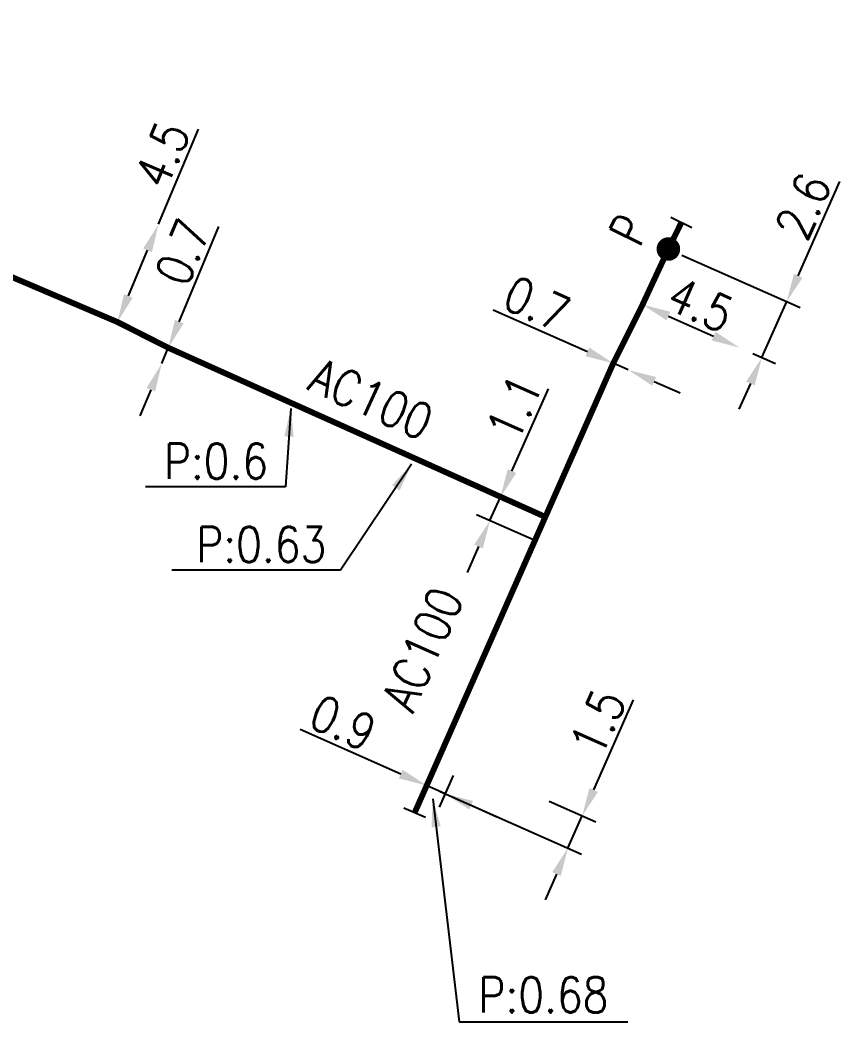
# Model space of a CAD drawing. Header units: millimetres. Extents: x 133011 to 134000, y 141997 to 143001.
# Drawn here: x 133223.52 to 133258.33, y 142847.94 to 142890.45 of the extents above; entities that cross this region are included whole.
import ezdxf
from ezdxf.enums import TextEntityAlignment as Align

# ---------------------------------------------------------------- set-up
doc = ezdxf.new("R2010")
doc.units = ezdxf.units.MM
doc.header["$PDMODE"] = 34
doc.linetypes.add('L_25_AP', pattern=[2000, 1000, 1000])
doc.layers.get('0').update_dxf_attribs({"linetype": 'CONTINUOUS'})
doc.layers.get('Defpoints').update_dxf_attribs({"linetype": 'CONTINUOUS'})
for name, color, linetype in [('L_150', 1, 'CONTINUOUS'), ('L_300', 7, 'CONTINUOUS'), ('L_340', 7, 'CONTINUOUS')]:
    doc.layers.add(name, color=color, linetype=linetype)
doc.styles.add('G_ROMANS', font='ROMANS.SHX', dxfattribs={"width": 0.75})
doc.styles.get("Standard").update_dxf_attribs({"font": 'romans.shx', "width": 0.85})
doc.dimstyles.get("Standard").update_dxf_attribs({"dimtxt": 1.5, "dimasz": 1.2, "dimexe": 0.625, "dimexo": 0.625, "dimgap": 0.25, "dimtad": 1, "dimdec": 1, "dimzin": 0, "dimdsep": 46, "dimtxsty": 'Standard', "dimcen": -0.5, "dimadec": 0, "dimazin": 0, "dimtfac": 1, "dimtdec": 1, "dimtmove": 0, "dimatfit": 3, "dimfxl": 0, "dimtolj": 1, "dimtzin": 0, "dimarcsym": 0})

# ---------------------------------------------------------------- blocks, each defined once
blk = doc.blocks.new('*D77')
at = {"layer": 'Defpoints', "color": 0, "linetype": 'Continuous', "transparency": 16777216}
for p in [(133229.818, 142876.546), (133229.818, 142876.546), (133229.539, 142875.876)]:
    blk.add_point(p, dxfattribs=at)
at = {"layer": 'L_150', "color": 0, "linetype": 'Continuous', "lineweight": -2, "transparency": 16777216}
for p, q in [((133230.281, 142877.653), (133231.967, 142881.686)), ((133229.539, 142875.876), (133229.818, 142876.546)), ((133229.076, 142874.769), (133228.613, 142873.662))]:
    blk.add_line(p, q, dxfattribs=at)
at = {"layer": 'L_150', "color": 0, "linetype": 'Continuous', "transparency": 16777216}
for points in [[(133230.097, 142877.73), (133230.466, 142877.576), (133229.818, 142876.546)], [(133228.891, 142874.846), (133229.26, 142874.692), (133229.539, 142875.876)]]:
    blk.add_solid(points, dxfattribs=at)
at = {"layer": 'L_150', "color": 0, "linetype": 'Continuous', "transparency": 16777216, "insert": (133230.433, 142880.609), "char_height": 1.5, "attachment_point": 5, "rotation": 67.3159}
blk.add_mtext('\\A1;0.7', dxfattribs=at)
blk = doc.blocks.new('*D78')
at = {"layer": 'Defpoints', "color": 0, "linetype": 'Continuous', "transparency": 16777216}
for p in [(133245.821, 142869.371), (133243.471, 142869.211), (133246.044, 142868.069)]:
    blk.add_point(p, dxfattribs=at)
at = {"layer": 'L_150', "color": 0, "linetype": 'Continuous', "lineweight": -2, "transparency": 16777216}
for p, q in [((133244.404, 142871.312), (133245.955, 142874.809)), ((133245.249, 142869.624), (133243.346, 142870.469)), ((133243.471, 142869.211), (133243.917, 142870.215)), ((133245.473, 142868.323), (133242.9, 142869.464)), ((133242.985, 142868.114), (133242.498, 142867.017))]:
    blk.add_line(p, q, dxfattribs=at)
at = {"layer": 'L_150', "color": 0, "linetype": 'Continuous', "transparency": 16777216}
for points in [[(133244.221, 142871.393), (133244.586, 142871.231), (133243.917, 142870.215)], [(133242.802, 142868.195), (133243.167, 142868.033), (133243.471, 142869.211)]]:
    blk.add_solid(points, dxfattribs=at)
at = {"layer": 'L_150', "color": 0, "linetype": 'Continuous', "transparency": 16777216, "insert": (133244.508, 142874.014), "char_height": 1.5, "attachment_point": 5, "rotation": 66.0746}
blk.add_mtext('\\A1;1.1', dxfattribs=at)
blk = doc.blocks.new('*D79')
at = {"layer": 'Defpoints', "color": 0, "linetype": 'Continuous', "transparency": 16777216}
for p in [(133248.703, 142875.888), (133249.343, 142875.605), (133249.343, 142875.605)]:
    blk.add_point(p, dxfattribs=at)
at = {"layer": 'L_150', "color": 0, "linetype": 'Continuous', "lineweight": -2, "transparency": 16777216}
for p, q in [((133247.605, 142876.373), (133243.607, 142878.14)), ((133249.343, 142875.605), (133248.703, 142875.888)), ((133250.441, 142875.12), (133251.538, 142874.635))]:
    blk.add_line(p, q, dxfattribs=at)
at = {"layer": 'L_150', "color": 0, "linetype": 'Continuous', "transparency": 16777216}
for points in [[(133247.686, 142876.556), (133247.524, 142876.19), (133248.703, 142875.888)], [(133250.522, 142875.303), (133250.36, 142874.937), (133249.343, 142875.605)]]:
    blk.add_solid(points, dxfattribs=at)
at = {"layer": 'L_150', "color": 0, "linetype": 'Continuous', "transparency": 16777216, "insert": (133245.462, 142878.414), "char_height": 1.5, "attachment_point": 5, "rotation": 336.1575}
blk.add_mtext('\\A1;0.7', dxfattribs=at)
blk = doc.blocks.new('L_340_07')
at = {"color": 0, "linetype": 'Continuous', "flags": 128}
blk.add_lwpolyline([(1.25, -0.5), (1.25, 0.5)], dxfattribs=at)
at = {"color": 0, "linetype": 'Continuous', "const_width": 0.25, "flags": 128}
blk.add_lwpolyline([(0, 0), (1.25, 0)], dxfattribs=at)
at = {"color": 0, "linetype": 'Continuous', "width": 0.75, "flags": 3}
for tag, p in [('DEF_LEG', (0.723, -3.465)), ('DEF_COUP', (0.723, -5.965)), ('DEF_TYPE', (0.723, -8.465))]:
    blk.add_attdef(tag, text='', height=1.2, dxfattribs=at).set_placement(p, align=Align.MIDDLE)
blk = doc.blocks.new('*D80')
at = {"layer": 'Defpoints', "color": 0, "linetype": 'Continuous', "transparency": 16777216}
for p in [(133240.783, 142857.971), (133245.407, 142857.564), (133247.387, 142856.687)]:
    blk.add_point(p, dxfattribs=at)
at = {"layer": 'L_340', "color": 0, "linetype": 'Continuous', "lineweight": -2, "transparency": 16777216}
for p, q in [((133247.873, 142857.784), (133249.569, 142861.614)), ((133241.355, 142857.718), (133247.35, 142855.062)), ((133245.978, 142857.311), (133247.958, 142856.434)), ((133246.779, 142855.315), (133247.387, 142856.687)), ((133246.293, 142854.218), (133245.807, 142853.121))]:
    blk.add_line(p, q, dxfattribs=at)
at = {"layer": 'L_340', "color": 0, "linetype": 'Continuous', "transparency": 16777216}
for points in [[(133247.69, 142857.865), (133248.055, 142857.703), (133247.387, 142856.687)], [(133246.11, 142854.299), (133246.476, 142854.137), (133246.779, 142855.315)]]:
    blk.add_solid(points, dxfattribs=at)
at = {"layer": 'L_340', "color": 0, "linetype": 'Continuous', "transparency": 16777216, "insert": (133248.05, 142860.653), "char_height": 1.5, "attachment_point": 5, "rotation": 66.1087}
blk.add_mtext('\\A1;1.5', dxfattribs=at)
blk = doc.blocks.new('*D81')
at = {"layer": 'Defpoints', "color": 0, "linetype": 'Continuous', "transparency": 16777216}
for p in [(133242.164, 142858.964), (133240.783, 142857.971), (133241.57, 142857.623)]:
    blk.add_point(p, dxfattribs=at)
at = {"layer": 'L_340', "color": 0, "linetype": 'Continuous', "lineweight": -2, "transparency": 16777216}
for p, q in [((133239.686, 142858.457), (133235.411, 142860.351)), ((133241.911, 142858.393), (133241.317, 142857.051)), ((133241.57, 142857.623), (133240.783, 142857.971)), ((133242.667, 142857.137), (133243.764, 142856.651))]:
    blk.add_line(p, q, dxfattribs=at)
at = {"layer": 'L_340', "color": 0, "linetype": 'Continuous', "transparency": 16777216}
for points in [[(133239.767, 142858.64), (133239.605, 142858.274), (133240.783, 142857.971)], [(133242.748, 142857.32), (133242.586, 142856.954), (133241.57, 142857.623)]]:
    blk.add_solid(points, dxfattribs=at)
at = {"layer": 'L_340', "color": 0, "linetype": 'Continuous', "transparency": 16777216, "insert": (133237.238, 142860.635), "char_height": 1.5, "attachment_point": 5, "rotation": 336.1087}
blk.add_mtext('\\A1;0.9', dxfattribs=at)
blk = doc.blocks.new('*D94')
at = {"layer": 'Defpoints', "color": 0, "linetype": 'Continuous', "transparency": 16777216}
for p in [(133229.402, 142881.788), (133229.402, 142881.788), (133227.657, 142877.64)]:
    blk.add_point(p, dxfattribs=at)
at = {"layer": 'L_150', "color": 0, "linetype": 'Continuous', "lineweight": -2, "transparency": 16777216}
for p, q in [((133229.402, 142881.788), (133231.097, 142885.817)), ((133228.123, 142878.746), (133228.937, 142880.682))]:
    blk.add_line(p, q, dxfattribs=at)
at = {"layer": 'L_150', "color": 0, "linetype": 'Continuous', "transparency": 16777216}
for points in [[(133228.752, 142880.759), (133229.121, 142880.604), (133229.402, 142881.788)], [(133227.938, 142878.824), (133228.307, 142878.669), (133227.657, 142877.64)]]:
    blk.add_solid(points, dxfattribs=at)
at = {"layer": 'L_150', "color": 0, "linetype": 'Continuous', "transparency": 16777216, "insert": (133229.56, 142884.744), "char_height": 1.5, "attachment_point": 5, "rotation": 67.1866}
blk.add_mtext('\\A1;4.5', dxfattribs=at)
blk = doc.blocks.new('*D272')
at = {"layer": 'Defpoints', "color": 0, "linetype": 'Continuous', "transparency": 16777216}
for p in [(133249.948, 142878.378), (133254.061, 142876.553), (133254.061, 142876.553)]:
    blk.add_point(p, dxfattribs=at)
at = {"layer": 'L_150', "color": 0, "linetype": 'Continuous', "lineweight": -2, "transparency": 16777216}
blk.add_line((133251.045, 142877.891), (133252.964, 142877.04), dxfattribs=at)
at = {"layer": 'L_150', "color": 0, "linetype": 'Continuous', "transparency": 16777216}
for points in [[(133251.126, 142878.074), (133250.963, 142877.708), (133249.948, 142878.378)], [(133253.045, 142877.222), (133252.883, 142876.857), (133254.061, 142876.553)]]:
    blk.add_solid(points, dxfattribs=at)
at = {"layer": 'L_150', "color": 0, "linetype": 'Continuous', "transparency": 16777216, "insert": (133252.41, 142878.38), "char_height": 1.5, "attachment_point": 5, "rotation": 336.0746}
blk.add_mtext('\\A1;4.5', dxfattribs=at)
blk = doc.blocks.new('*D273')
at = {"layer": 'Defpoints', "color": 0, "linetype": 'Continuous', "transparency": 16777216}
for p in [(133251.043, 142880.736), (133254.061, 142876.553), (133255.013, 142876.131)]:
    blk.add_point(p, dxfattribs=at)
at = {"layer": 'L_300', "color": 0, "linetype": 'Continuous', "lineweight": -2, "transparency": 16777216}
for p, q in [((133256.554, 142879.604), (133258.327, 142883.6)), ((133251.615, 142880.483), (133256.638, 142878.254)), ((133255.013, 142876.131), (133256.067, 142878.507)), ((133254.632, 142876.299), (133255.584, 142875.877)), ((133254.526, 142875.034), (133254.039, 142873.937))]:
    blk.add_line(p, q, dxfattribs=at)
at = {"layer": 'L_300', "color": 0, "linetype": 'Continuous', "transparency": 16777216}
for points in [[(133256.371, 142879.685), (133256.737, 142879.523), (133256.067, 142878.507)], [(133254.343, 142875.115), (133254.709, 142874.953), (133255.013, 142876.131)]]:
    blk.add_solid(points, dxfattribs=at)
at = {"layer": 'L_300', "color": 0, "linetype": 'Continuous', "transparency": 16777216, "insert": (133256.769, 142882.556), "char_height": 1.5, "attachment_point": 5, "rotation": 66.0746}
blk.add_mtext('\\A1;2.6', dxfattribs=at)
blk = doc.blocks.new('L_300_12')
at = {"color": 0, "linetype": 'Continuous', "const_width": 0.497, "flags": 128}
blk.add_lwpolyline([(-0.252, 0, 1), (0.252, 0, 1)], format="xyb", close=True, dxfattribs=at)
at = {"color": 0, "linetype": 'Continuous', "style": 'G_ROMANS', "width": 0.75}
blk.add_text('P', height=1.5, dxfattribs=at).set_placement((0, 1.85), align=Align.MIDDLE)
at = {"color": 0, "linetype": 'Continuous', "width": 0.75, "flags": 3}
for tag, p in [('DEF_LEG', (0, -5)), ('DEF_COUP', (0, -7.5)), ('DEF_TYPE', (0, -10))]:
    blk.add_attdef(tag, text='', height=1.2, dxfattribs=at).set_placement(p, align=Align.MIDDLE)

msp = doc.modelspace()

# ---------------------------------------------------------------- linework, layer by layer
at = {"layer": 'L_150', "linetype": 'L_25_AP', "const_width": 0.25, "flags": 128}
for points in [[(133245.821, 142869.371), (133229.818, 142876.546), (133227.657, 142877.64), (133223.05, 142879.602), (133216.359, 142881.568), (133213.263, 142882.273), (133204.048, 142883.893), (133202.574, 142884.15), (133190.862, 142886.155), (133180.434, 142887.861), (133174.567, 142888.689), (133172.682, 142889.543), (133167.662, 142890.328)], [(133240.783, 142857.971), (133245.821, 142869.371), (133248.703, 142875.888), (133249.948, 142878.378), (133251.043, 142880.736)]]:
    msp.add_lwpolyline(points, dxfattribs=at)

# ---------------------------------------------------------------- block references
at = {"layer": 'L_300', "rotation": 63.83178233922029}
msp.add_blockref('L_300_12', (133251.043, 142880.736), dxfattribs=at)
at = {"layer": 'L_340'}
for p, rotation in [((133251.043, 142880.736), 63.83178233907164), ((133240.783, 142857.971), 246.1422618334317)]:
    msp.add_blockref('L_340_07', p, dxfattribs=dict(at, rotation=rotation))

# ---------------------------------------------------------------- texts
at = {"layer": 'L_150', "linetype": 'Continuous', "width": 0.85}
for rotation, p in [(335.8169, (133238.433, 142874.376)), (66.1423, (133240.607, 142863.765))]:
    msp.add_text('AC100', height=1.5, rotation=rotation, dxfattribs=at).set_placement(p, align=Align.MIDDLE)
at = {"layer": 'L_150', "linetype": 'Continuous', "char_height": 1.5}
for s, insert, attachment_point in [('P:0.6', (133234.055, 142872.481), 3), ('P:0.63', (133236.521, 142867.452), 9)]:
    msp.add_mtext(s, dxfattribs=dict(at, insert=insert, attachment_point=attachment_point))
at = {"layer": 'L_340', "linetype": 'Continuous', "insert": (133242.982, 142849.838), "char_height": 1.5, "attachment_point": 1}
msp.add_mtext('P:0.68', dxfattribs=at)

# ---------------------------------------------------------------- dimensions: what is measured, and where the dimension line sits
at = {"layer": 'L_150', "linetype": 'Continuous'}
for base, p1, p2, angle, picture, middle in [((133229.402, 142881.788), (133227.657, 142877.64), (133229.402, 142881.788), 247.1866, '*D94', (133230.482, 142884.356)), ((133229.818, 142876.546), (133229.539, 142875.876), (133229.818, 142876.546), 247.3159, '*D77', (133231.355, 142880.223)), ((133249.343, 142875.605), (133248.703, 142875.888), (133249.343, 142875.605), 156.1575, '*D79', (133245.057, 142877.499)), ((133254.061, 142876.553), (133249.948, 142878.378), (133254.061, 142876.553), 156.0746, '*D272', (133252.004, 142877.465)), ((133243.471, 142869.211), (133245.821, 142869.371), (133246.044, 142868.069), 66.0746, '*D78', (133245.423, 142873.609))]:
    dim = msp.add_linear_dim(base=base, p1=p1, p2=p2, angle=angle, dimstyle='Standard', dxfattribs=at)
    dim.commit()
    dim.dimension.update_dxf_attribs({"geometry": picture, "text_midpoint": middle, "dimtype": 160})
at = {"layer": 'L_300', "linetype": 'Continuous'}
dim = msp.add_linear_dim(base=(133255.013, 142876.131), p1=(133251.043, 142880.736), p2=(133254.061, 142876.553), angle=66.0746, dimstyle='Standard', dxfattribs=at)
dim.commit()
dim.dimension.update_dxf_attribs({"geometry": '*D273', "text_midpoint": (133257.684, 142882.151), "dimtype": 160})
at = {"layer": 'L_340', "linetype": 'Continuous'}
for base, p2, angle, picture, middle in [((133247.387, 142856.687), (133245.407, 142857.564), 246.1087, '*D80', (133248.964, 142860.248)), ((133241.57, 142857.623), (133242.164, 142858.964), 156.1087, '*D81', (133236.833, 142859.721))]:
    dim = msp.add_linear_dim(base=base, p1=(133240.783, 142857.971), p2=p2, angle=angle, dimstyle='Standard', dxfattribs=at)
    dim.commit()
    dim.dimension.update_dxf_attribs({"geometry": picture, "text_midpoint": middle, "dimtype": 160})

# ---------------------------------------------------------------- leaders
at = {"layer": 'L_150', "linetype": 'Continuous', "annotation_type": 0, "has_hookline": 1, "hookline_direction": 1}
for points, text_width in [([(133235.019, 142873.974), (133234.796, 142870.645), (133233.596, 142870.645)], 4.493), ([(133240.145, 142871.604), (133237.128, 142867.104), (133235.928, 142867.104)], 5.707)]:
    msp.add_leader(points, dimstyle='Standard', override={"dimgap": 0.25, "dimtad": 1}, dxfattribs=dict(at, text_width=text_width))
at = {"layer": 'L_340', "linetype": 'Continuous', "annotation_type": 0, "has_hookline": 1, "hookline_direction": 0, "text_width": 5.707}
msp.add_leader([(133241.042, 142857.409), (133242.17, 142847.941), (133243.37, 142847.941)], dimstyle='Standard', override={"dimgap": 0.25, "dimtad": 1}, dxfattribs=at)

doc.saveas('drawing.dxf')
